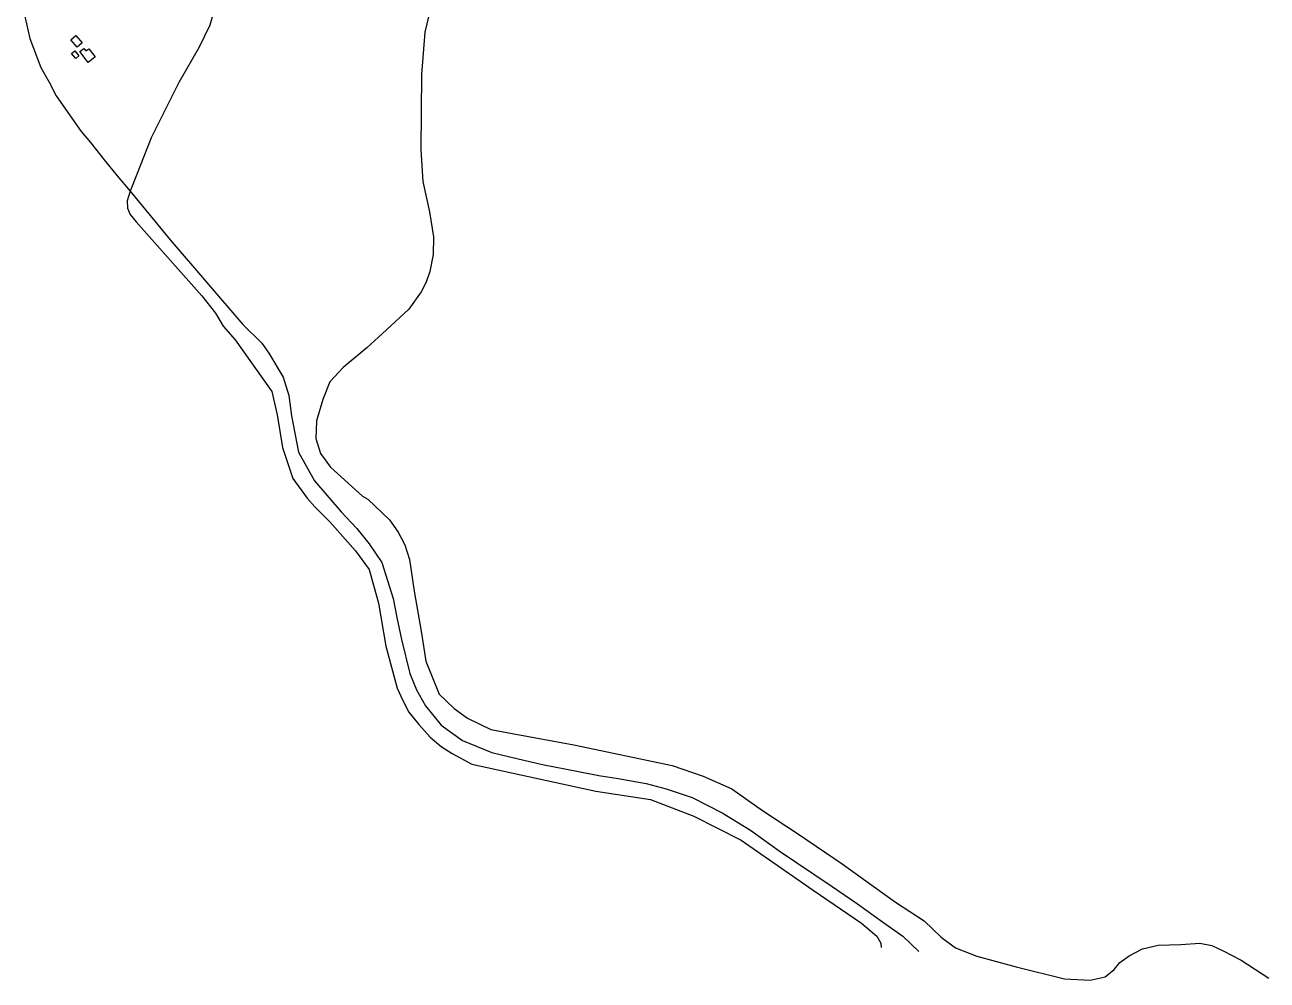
# Model space of a CAD drawing. Extents: x -8864 to 13231, y -7697 to 8949.
# Drawn here: x 4446 to 5708, y 1031 to 2001 of the extents above; entities that cross this region are included whole.
import ezdxf

# ---------------------------------------------------------------- set-up
doc = ezdxf.new("R2010")
doc.units = 0
for name, color, linetype in [('OSM_BUILDING_YES', 9, 'CONTINUOUS'), ('OSM_HIGHWAY_TRACK', 8, 'CONTINUOUS'), ('OSM_WATERWAY_STREAM', 4, 'CONTINUOUS')]:
    doc.layers.add(name, color=color, linetype=linetype)

msp = doc.modelspace()

# ---------------------------------------------------------------- linework, layer by layer
at = {"layer": 'OSM_BUILDING_YES'}
for p, q in [((4492.481351, 1985.93027), (4497.588549, 1990.344709)), ((4498.859606, 1978.49133), (4492.481351, 1985.93027)), ((4497.588549, 1990.344709), (4503.974461, 1982.916888)), ((4503.974461, 1982.916888), (4498.859606, 1978.49133)), ((4493.208763, 1972.030905), (4496.485946, 1974.710702)), ((4497.404782, 1966.86034), (4493.208763, 1972.030905)), ((4496.485946, 1974.710702), (4500.681965, 1969.529019)), ((4500.681965, 1969.529019), (4497.404782, 1966.86034)), ((4501.562516, 1973.810023), (4505.689622, 1977.101393)), ((4510.176606, 1962.912921), (4501.562516, 1973.810023)), ((4505.689622, 1977.101393), (4507.764661, 1974.477193)), ((4507.764661, 1974.477193), (4510.62071, 1976.756689)), ((4510.62071, 1976.756689), (4517.159761, 1968.472667)), ((4517.159761, 1968.472667), (4510.176606, 1962.912921))]:
    msp.add_line(p, q, dxfattribs=at)
at = {"layer": 'OSM_HIGHWAY_TRACK'}
for p, q in [((4445.758528, 2009.403519), (4450.689616, 1987.231251)), ((4638.645226, 2018.310233), (4633.553342, 2000.830391)), ((4633.553342, 2000.830391), (4622.864214, 1978.26894)), ((4450.689616, 1987.231251), (4462.083186, 1957.66452)), ((4622.864214, 1978.26894), (4602.152114, 1942.453054)), ((4462.083186, 1957.66452), (4470.30677, 1942.886714)), ((4470.30677, 1942.886714), (4477.489007, 1928.920631)), ((4602.152114, 1942.453054), (4573.966812, 1886.288497)), ((4477.489007, 1928.920631), (4502.956084, 1892.582129)), ((4502.956084, 1892.582129), (4512.305243, 1881.596071)), ((4512.305243, 1881.596071), (4526.263897, 1863.938316)), ((4573.966812, 1886.288497), (4559.709536, 1849.961114)), ((4526.263897, 1863.938316), (4539.61765, 1847.826171)), ((4539.61765, 1847.826171), (4552.580898, 1832.125448)), ((4559.709536, 1849.961114), (4552.580898, 1832.125448)), ((4552.580898, 1832.125448), (4549.694221, 1822.473728)), ((4552.580898, 1832.125448), (4593.530367, 1782.632586)), ((4549.694221, 1822.473728), (4550.199581, 1815.001429)), ((4550.199581, 1815.001429), (4552.580898, 1808.552123)), ((4552.580898, 1808.552123), (4558.859613, 1801.090944)), ((4558.859613, 1801.090944), (4625.574781, 1725.912054)), ((4593.530367, 1782.632586), (4667.358859, 1696.923537)), ((4625.574781, 1725.912054), (4639.326697, 1708.432211)), ((4639.326697, 1708.432211), (4647.075549, 1695.044342)), ((4647.075549, 1695.044342), (4659.426239, 1681.111618)), ((4667.358859, 1696.923537), (4686.462996, 1677.720173)), ((4659.426239, 1681.111618), (4696.654421, 1628.827763)), ((4686.462996, 1677.720173), (4693.75243, 1667.556956)), ((4693.75243, 1667.556956), (4708.078618, 1643.483255)), ((4708.078618, 1643.483255), (4714.081682, 1624.74691)), ((4696.654421, 1628.827763), (4702.205723, 1605.00981)), ((4714.081682, 1624.74691), (4716.654423, 1604.009056)), ((4702.205723, 1605.00981), (4707.489032, 1571.895961)), ((4716.654423, 1604.009056), (4723.629922, 1567.058982)), ((4707.489032, 1571.895961), (4717.971422, 1540.527872)), ((4723.629922, 1567.058982), (4740.168974, 1537.992628)), ((4717.971422, 1540.527872), (4732.55029, 1520.512785)), ((4740.168974, 1537.992628), (4766.968365, 1506.691256)), ((4732.55029, 1520.512785), (4740.40634, 1511.517116)), ((4740.40634, 1511.517116), (4755.743249, 1496.405725)), ((4766.968365, 1506.691256), (4783.040342, 1489.800747)), ((4755.743249, 1496.405725), (4781.616146, 1467.016906)), ((4783.040342, 1489.800747), (4795.567143, 1474.244576)), ((4781.616146, 1467.016906), (4795.590114, 1447.902498)), ((4795.567143, 1474.244576), (4808.453821, 1455.152408)), ((4808.453821, 1455.152408), (4819.74785, 1418.702711)), ((4795.590114, 1447.902498), (4805.031156, 1413.776775)), ((4805.031156, 1413.776775), (4812.626869, 1370.132767)), ((4819.74785, 1418.702711), (4823.752444, 1399.19912)), ((4823.752444, 1399.19912), (4828.476794, 1376.971255)), ((4828.476794, 1376.971255), (4836.799919, 1342.322915)), ((4812.626869, 1370.132767), (4823.982153, 1327.500632)), ((4836.799919, 1342.322915), (4843.622278, 1325.899425)), ((4823.982153, 1327.500632), (4829.855048, 1315.0468)), ((4843.622278, 1325.899425), (4852.611559, 1309.520412)), ((4829.855048, 1315.0468), (4835.980623, 1303.104465)), ((4835.980623, 1303.104465), (4845.873427, 1290.650633)), ((4852.611559, 1309.520412), (4868.576339, 1290.116897)), ((4845.873427, 1290.650633), (4857.512019, 1277.696424)), ((4868.576339, 1290.116897), (4890.291502, 1274.50513)), ((4857.512019, 1277.696424), (4868.614624, 1268.456126)), ((4868.614624, 1268.456126), (4879.717228, 1261.217336)), ((4890.291502, 1274.50513), (4920.07711, 1262.340405)), ((4920.07711, 1262.340405), (4946.876501, 1255.924457)), ((4879.717228, 1261.217336), (4899.847399, 1250.542623)), ((4899.847399, 1250.542623), (5025.950016, 1223.021879)), ((4946.876501, 1255.924457), (4971.470684, 1250.131202)), ((4971.470684, 1250.131202), (5006.332863, 1243.248236)), ((5006.332863, 1243.248236), (5028.974519, 1238.98947)), ((5028.974519, 1238.98947), (5048.492132, 1235.753698)), ((5048.492132, 1235.753698), (5076.830573, 1230.827763)), ((5076.830573, 1230.827763), (5097.113883, 1225.279136)), ((5097.113883, 1225.279136), (5123.806076, 1216.661529)), ((5025.950016, 1223.021879), (5081.401784, 1214.404272)), ((5081.401784, 1214.404272), (5125.352784, 1197.55824)), ((5123.806076, 1216.661529), (5154.204242, 1201.149837)), ((5154.204242, 1201.149837), (5182.749421, 1183.492082)), ((5125.352784, 1197.55824), (5173.407919, 1173.328866)), ((5182.749421, 1183.492082), (5195.176681, 1174.463054)), ((5195.176681, 1174.463054), (5212.175152, 1162.554078)), ((5173.407919, 1173.328866), (5246.524313, 1122.412709)), ((5212.175152, 1162.554078), (5266.034269, 1126.204456)), ((5266.034269, 1126.204456), (5291.754027, 1108.757972)), ((5246.524313, 1122.412709), (5295.812221, 1089.143187)), ((5291.754027, 1108.757972), (5317.167506, 1090.477526)), ((5295.812221, 1089.143187), (5311.317582, 1075.899871)), ((5317.167506, 1090.477526), (5337.810694, 1075.644123)), ((5311.317582, 1075.899871), (5315.421717, 1068.816754)), ((5337.810694, 1075.644123), (5354.03581, 1060.188028)), ((5315.421717, 1068.816754), (5315.735653, 1064.30224))]:
    msp.add_line(p, q, dxfattribs=at)
at = {"layer": 'OSM_WATERWAY_STREAM'}
for p, q in [((4861.646782, 2033.632894), (4852.198083, 1993.591601)), ((4852.198083, 1993.591601), (4848.706505, 1950.681479)), ((4848.706505, 1950.681479), (4847.902524, 1874.112652)), ((4847.902524, 1874.112652), (4849.939277, 1842.077394)), ((4849.939277, 1842.077394), (4856.922433, 1811.076248)), ((4856.922433, 1811.076248), (4860.881085, 1785.723805)), ((4860.881085, 1785.723805), (4860.482923, 1767.721346)), ((4860.482923, 1767.721346), (4857.083229, 1750.730762)), ((4857.083229, 1750.730762), (4853.430855, 1739.778061)), ((4848.23943, 1729.992908), (4835.919368, 1712.41299)), ((4853.430855, 1739.778061), (4848.23943, 1729.992908)), ((4835.919368, 1712.41299), (4812.994403, 1691.430507)), ((4812.994403, 1691.430507), (4793.155197, 1673.227898)), ((4793.155197, 1673.227898), (4769.020432, 1653.168333)), ((4769.020432, 1653.168333), (4755.413999, 1638.55732)), ((4755.413999, 1638.55732), (4748.614611, 1620.543741)), ((4748.614611, 1620.543741), (4741.914763, 1598.983045)), ((4741.914763, 1598.983045), (4741.501287, 1580.91387)), ((4741.501287, 1580.91387), (4746.018898, 1565.924793)), ((4746.018898, 1565.924793), (4756.286893, 1551.958711)), ((4756.286893, 1551.958711), (4788.897923, 1522.492055)), ((4788.897923, 1522.492055), (4794.181231, 1519.578748)), ((4794.181231, 1519.578748), (4816.279243, 1498.507309)), ((4816.279243, 1498.507309), (4825.092414, 1486.053478)), ((4825.092414, 1486.053478), (4831.868831, 1473.110388)), ((4831.868831, 1473.110388), (4836.386443, 1458.121312)), ((4836.386443, 1458.121312), (4841.110792, 1426.097173)), ((4841.110792, 1426.097173), (4848.706505, 1383.587353)), ((4848.706505, 1383.587353), (4853.224117, 1355.054735)), ((4853.224117, 1355.054735), (4866.57787, 1321.585062)), ((4866.57787, 1321.585062), (4881.776953, 1306.796136)), ((4881.776953, 1306.796136), (4895.505898, 1297.255612)), ((4895.505898, 1297.255612), (4918.96685, 1285.702459)), ((4918.96685, 1285.702459), (4940.727955, 1281.621605)), ((4940.727955, 1281.621605), (5003.285389, 1270.068452)), ((5003.285389, 1270.068452), (5103.254772, 1248.985894)), ((5103.254772, 1248.985894), (5134.747884, 1238.099911)), ((5134.747884, 1238.099911), (5163.897964, 1225.256897)), ((5163.897964, 1225.256897), (5195.015885, 1203.529408)), ((5195.015885, 1203.529408), (5231.570253, 1179.333392)), ((5231.570253, 1179.333392), (5276.03427, 1149.199567)), ((5276.03427, 1149.199567), (5330.092469, 1110.459254)), ((5330.092469, 1110.459254), (5359.411002, 1091.244771)), ((5359.411002, 1091.244771), (5376.662153, 1074.854639)), ((5376.662153, 1074.854639), (5391.225707, 1063.890819)), ((5391.225707, 1063.890819), (5412.948527, 1055.573439)), ((5567.489126, 1055.851426), (5581.286984, 1062.856706)), ((5581.286984, 1062.856706), (5597.098624, 1066.759648)), ((5597.098624, 1066.759648), (5620.100158, 1067.38234)), ((5620.100158, 1067.38234), (5639.403376, 1068.605484)), ((5639.403376, 1068.605484), (5651.585613, 1066.348227)), ((5651.585613, 1066.348227), (5663.071066, 1061.044229)), ((5663.071066, 1061.044229), (5681.470762, 1051.537063)), ((5412.948527, 1055.573439), (5452.879619, 1044.498424)), ((5552.175189, 1042.029897), (5558.101683, 1048.935102)), ((5558.101683, 1048.935102), (5567.489126, 1055.851426)), ((5681.470762, 1051.537063), (5709.357442, 1033.223258)), ((5452.879619, 1044.498424), (5501.784678, 1032.645045)), ((5543.285448, 1034.613195), (5552.175189, 1042.029897)), ((5501.784678, 1032.645045), (5527.971511, 1031.155033)), ((5527.971511, 1031.155033), (5543.285448, 1034.613195))]:
    msp.add_line(p, q, dxfattribs=at)

doc.saveas('drawing.dxf')
